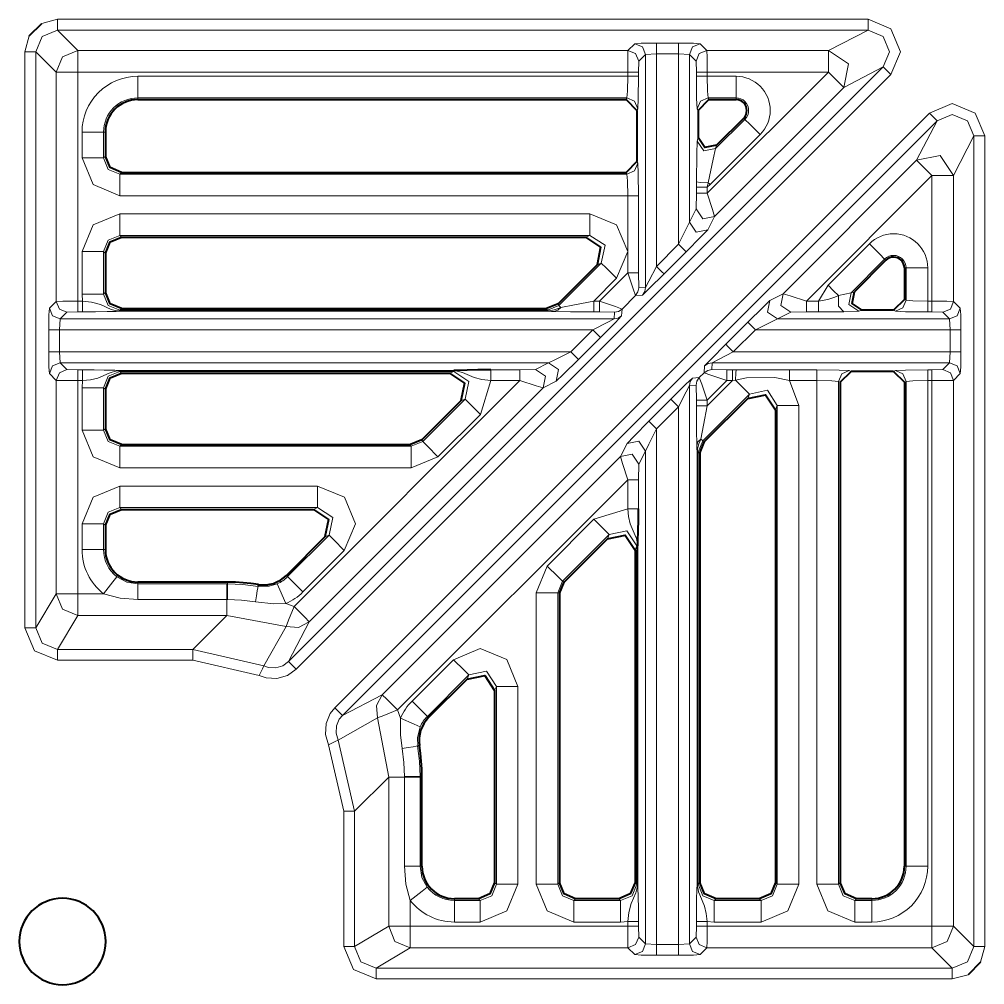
# Model space of a CAD drawing. Header units: millimetres. Extents: x 0 to 2941, y -405 to 1422.
# Drawn here: x 404.57 to 449.25, y 836.19 to 880.88 of the extents above; entities that cross this region are included whole.
import ezdxf

# ---------------------------------------------------------------- set-up
doc = ezdxf.new("R2010")
doc.units = ezdxf.units.MM
doc.layers.add('FINE', color=9, linetype='Continuous')
doc.layers.add('OUTLINE', color=7, linetype='Continuous')

msp = doc.modelspace()

# ---------------------------------------------------------------- linework, layer by layer
at = {"layer": 'FINE', "lineweight": 9}
for p, q in [((406.329, 880.877), (405.602, 880.689)), ((443.853, 880.877), (406.329, 880.877)), ((443.853, 880.377), (442.02, 879.434)), ((405.018, 880.105), (404.83, 879.378)), ((433.056, 879.749), (432.741, 879.434)), ((435.082, 879.775), (434.056, 879.775)), ((436.397, 879.434), (436.081, 879.749)), ((432.741, 879.434), (407.273, 879.434)), ((433.241, 878.934), (433.556, 879.249)), ((433.556, 879.249), (434.056, 879.274)), ((433.556, 868.467), (433.556, 879.249)), ((434.056, 879.274), (434.056, 869.442)), ((434.056, 879.274), (435.082, 879.274)), ((435.082, 870.468), (435.082, 879.274)), ((435.082, 879.274), (435.582, 879.249)), ((435.582, 879.249), (435.897, 878.934)), ((435.582, 879.249), (435.582, 871.492)), ((442.02, 879.434), (436.397, 879.434)), ((433.228, 878.434), (433.241, 878.934)), ((435.897, 878.934), (435.91, 878.434)), ((417.387, 850.791), (444.913, 878.317)), ((433.228, 878.238), (433.228, 878.434)), ((435.91, 878.434), (435.91, 878.238)), ((442.02, 878.434), (436.409, 872.824)), ((436.409, 878.434), (442.02, 878.434)), ((436.409, 878.238), (436.409, 878.434)), ((437.745, 878.238), (436.409, 878.238)), ((410.049, 877.24), (432.691, 877.24)), ((410.049, 877.159), (410.049, 877.24)), ((432.691, 877.24), (432.65, 877.159)), ((437.745, 877.24), (437.745, 877.159)), ((446.693, 876.537), (419.168, 849.011)), ((433.15, 876.658), (433.191, 876.74)), ((435.947, 876.74), (435.988, 876.658)), ((419.521, 848.658), (447.046, 876.183)), ((438.098, 876.305), (438.156, 876.247)), ((407.469, 875.659), (407.469, 874.46)), ((408.467, 875.659), (408.549, 875.659)), ((408.467, 874.46), (408.467, 875.659)), ((436.546, 873.225), (438.862, 875.541)), ((449.253, 837.953), (449.253, 875.477)), ((435.988, 875.401), (435.947, 875.244)), ((408.549, 874.542), (408.467, 874.46)), ((433.191, 874.211), (433.15, 874.293)), ((409.216, 873.711), (409.298, 873.793)), ((435.91, 873.36), (435.91, 873.102)), ((436.409, 873.102), (436.455, 873.315)), ((436.409, 873.102), (436.546, 873.225)), ((435.91, 872.824), (435.897, 872.104)), ((435.91, 873.102), (435.91, 872.824)), ((436.409, 872.824), (436.409, 873.102)), ((409.216, 872.713), (432.728, 872.713)), ((435.897, 872.104), (435.582, 871.492)), ((407.469, 870.125), (407.469, 868.16)), ((408.467, 870.125), (408.549, 870.044)), ((408.467, 868.16), (408.467, 870.125)), ((435.082, 870.468), (434.056, 869.442)), ((434.409, 869.089), (435.435, 870.115)), ((443.917, 870.486), (442.001, 868.57)), ((443.067, 868.223), (444.623, 869.78)), ((444.623, 869.78), (444.681, 869.722)), ((431.504, 869.595), (429.539, 867.631)), ((431.308, 869.514), (431.504, 869.595)), ((445.535, 869.369), (445.616, 869.369)), ((445.616, 869.369), (445.616, 867.871)), ((443.223, 868.264), (443.067, 868.223)), ((406.273, 867.821), (405.958, 867.505)), ((407.499, 867.833), (407.273, 867.833)), ((407.469, 868.16), (407.499, 867.833)), ((408.549, 868.242), (408.467, 868.16)), ((432.467, 867.467), (433.095, 868.095)), ((433.095, 868.095), (433.41, 868.113)), ((443.067, 868.223), (442.484, 868.086)), ((445.616, 867.871), (445.535, 867.911)), ((448.125, 867.505), (447.81, 867.821)), ((409.216, 867.411), (409.298, 867.493)), ((429.01, 867.411), (409.216, 867.411)), ((429.01, 867.379), (409.216, 867.379)), ((428.976, 867.493), (429.01, 867.411)), ((429.539, 867.631), (429.01, 867.411)), ((429.539, 867.631), (429.506, 867.712)), ((432.449, 867.152), (432.467, 867.467)), ((442.726, 867.344), (443.42, 867.371)), ((443.42, 867.371), (443.577, 867.412)), ((445.035, 867.412), (445.117, 867.371)), ((406.432, 866.506), (406.458, 867.005)), ((432.095, 867.005), (406.458, 867.005)), ((432.113, 867.321), (432.095, 867.005)), ((439.668, 867.005), (440.28, 867.321)), ((447.625, 867.005), (439.668, 867.005)), ((440.28, 867.321), (441, 867.333)), ((441, 867.333), (441.562, 867.333)), ((446.615, 867.333), (446.81, 867.333)), ((446.81, 867.333), (447.31, 867.321)), ((447.31, 867.321), (447.625, 867.005)), ((447.625, 867.005), (447.651, 866.506)), ((406.432, 866.506), (431.119, 866.506)), ((406.432, 865.48), (406.432, 866.506)), ((438.291, 866.859), (437.265, 865.833)), ((437.618, 865.48), (438.644, 866.506)), ((438.644, 866.506), (447.651, 866.506)), ((447.651, 866.506), (447.651, 865.48)), ((448.151, 865.48), (448.151, 866.506)), ((430.447, 865.126), (431.473, 866.152)), ((430.094, 865.48), (406.432, 865.48)), ((406.458, 864.98), (406.432, 865.48)), ((447.651, 865.48), (437.618, 865.48)), ((447.651, 865.48), (447.625, 864.98)), ((429.07, 864.98), (428.458, 864.665)), ((436.289, 864.834), (436.271, 864.518)), ((436.625, 864.665), (436.643, 864.98)), ((436.643, 864.98), (447.625, 864.98)), ((447.625, 864.98), (447.31, 864.665)), ((407.273, 864.652), (406.773, 864.665)), ((407.499, 864.652), (407.273, 864.652)), ((424.675, 864.623), (409.216, 864.623)), ((409.216, 864.606), (424.675, 864.606)), ((409.298, 864.493), (409.216, 864.574)), ((409.216, 864.574), (424.675, 864.574)), ((424.675, 864.574), (424.478, 864.493)), ((427.738, 864.652), (426.397, 864.652)), ((428.458, 864.665), (427.738, 864.652)), ((436.043, 864.29), (435.728, 864.272)), ((436.271, 864.518), (436.043, 864.29)), ((437.319, 864.652), (436.625, 864.665)), ((437.584, 864.652), (437.319, 864.652)), ((437.748, 864.652), (437.584, 864.652)), ((443.069, 864.574), (442.987, 864.615)), ((445.117, 864.615), (445.035, 864.574)), ((446.81, 864.652), (446.615, 864.652)), ((447.31, 864.665), (446.81, 864.652)), ((447.81, 864.165), (448.125, 864.48)), ((407.273, 854.286), (407.273, 864.152)), ((407.273, 864.152), (407.499, 864.152)), ((407.499, 864.152), (407.469, 863.825)), ((407.469, 863.825), (407.469, 861.86)), ((427.738, 864.152), (417.282, 853.697)), ((425.91, 862.589), (426.397, 864.152)), ((426.397, 864.152), (427.738, 864.152)), ((435.582, 863.919), (435.897, 863.937)), ((435.582, 863.919), (435.582, 838.082)), ((435.897, 863.937), (435.91, 863.243)), ((436.409, 863.243), (437.319, 864.152)), ((437.584, 864.152), (436.409, 862.978)), ((437.319, 864.152), (437.584, 864.152)), ((437.584, 864.152), (437.72, 864.179)), ((440.22, 864.152), (441.489, 864.152)), ((441.489, 864.152), (441.489, 840.84)), ((445.535, 864.074), (445.616, 864.115)), ((445.616, 864.115), (445.616, 841.672)), ((446.615, 864.152), (446.81, 864.152)), ((446.615, 841.672), (446.615, 864.152)), ((446.81, 864.152), (446.81, 838.897)), ((447.81, 838.897), (447.81, 864.165)), ((436.207, 861.363), (438.372, 863.528)), ((438.372, 863.528), (438.29, 863.332)), ((425.204, 863.295), (423.239, 861.331)), ((425.008, 863.214), (425.204, 863.295)), ((434.056, 861.917), (435.082, 862.943)), ((435.91, 863.243), (435.91, 862.978)), ((436.409, 862.978), (436.409, 863.243)), ((423.945, 860.624), (425.91, 862.589)), ((408.549, 861.942), (408.467, 861.86)), ((434.056, 861.917), (434.056, 838.056)), ((409.216, 861.111), (409.298, 861.193)), ((422.676, 861.193), (422.71, 861.111)), ((423.239, 861.331), (422.71, 861.111)), ((423.239, 861.331), (423.206, 861.412)), ((432.703, 861.247), (432.388, 860.635)), ((435.987, 860.834), (436.207, 861.363)), ((436.288, 861.33), (436.207, 861.363)), ((422.71, 861.111), (409.216, 861.111)), ((433.241, 860.282), (433.556, 860.894)), ((433.556, 838.082), (433.556, 860.894)), ((435.939, 860.834), (435.939, 840.84)), ((435.955, 840.84), (435.955, 860.834)), ((435.987, 860.834), (436.069, 860.8)), ((435.987, 840.84), (435.987, 860.834)), ((432.388, 860.635), (421.366, 849.613)), ((422.71, 860.113), (423.945, 860.624)), ((433.228, 859.562), (433.241, 860.282)), ((409.216, 860.113), (422.71, 860.113)), ((422.073, 848.906), (432.728, 859.562)), ((432.728, 859.562), (432.728, 858.221)), ((433.228, 858.221), (433.228, 859.562)), ((418.375, 859.273), (409.216, 859.273)), ((432.728, 858.221), (431.165, 857.734)), ((431.165, 857.734), (429.001, 855.569)), ((407.469, 857.525), (407.469, 856.328)), ((429.707, 854.863), (431.872, 857.028)), ((431.872, 857.028), (431.79, 856.832)), ((417.693, 854.372), (419.61, 856.289)), ((433.069, 856.302), (433.15, 856.498)), ((433.15, 856.498), (433.15, 840.84)), ((433.199, 840.84), (433.199, 856.498)), ((429.001, 855.569), (428.489, 854.334)), ((416.986, 855.078), (416.929, 855.135)), ((429.487, 854.334), (429.707, 854.863)), ((429.788, 854.829), (429.707, 854.863)), ((410.049, 854.742), (410.049, 854.828)), ((414.171, 854.742), (410.049, 854.742)), ((414.21, 854.742), (414.171, 854.742)), ((414.21, 854.828), (414.21, 854.742)), ((408.471, 854.286), (407.273, 854.286)), ((410.049, 854.015), (414.171, 854.015)), ((414.171, 854.015), (414.211, 854.015)), ((428.489, 854.334), (428.489, 840.84)), ((417.282, 853.697), (416.907, 853.834)), ((406.329, 851.713), (407.273, 853.287)), ((407.273, 853.287), (414.171, 853.287)), ((414.171, 853.287), (412.596, 851.713)), ((414.171, 853.287), (416.917, 852.767)), ((416.917, 852.767), (415.887, 850.952)), ((417.034, 851.145), (417.989, 852.989)), ((412.596, 851.713), (406.329, 851.713)), ((415.887, 850.952), (412.596, 851.713)), ((406.329, 851.213), (412.596, 851.213)), ((412.596, 851.213), (415.668, 850.503)), ((426.569, 849.802), (426.65, 849.998)), ((426.65, 849.998), (426.65, 840.84)), ((421.366, 849.613), (419.521, 848.658)), ((422.21, 848.531), (422.073, 848.906)), ((421.144, 848.541), (421.664, 845.794)), ((418.879, 847.292), (419.589, 844.22)), ((420.089, 844.22), (421.664, 845.794)), ((422.391, 845.835), (422.391, 845.794)), ((422.391, 845.794), (422.391, 841.672)), ((423.204, 845.833), (423.119, 845.833)), ((423.119, 845.794), (423.119, 845.833)), ((423.119, 841.672), (423.119, 845.794)), ((420.089, 837.952), (420.089, 844.22)), ((423.204, 841.672), (423.119, 841.672)), ((445.616, 841.672), (445.535, 841.672)), ((426.65, 840.84), (426.569, 840.921)), ((429.569, 840.921), (429.487, 840.84)), ((433.15, 840.84), (433.069, 840.921)), ((436.069, 840.921), (435.987, 840.84)), ((439.65, 840.84), (439.569, 840.921)), ((425.82, 840.172), (425.901, 840.091)), ((430.236, 840.091), (430.318, 840.172)), ((432.32, 840.172), (432.401, 840.091)), ((436.737, 840.091), (436.818, 840.172)), ((438.82, 840.172), (438.901, 840.091)), ((443.237, 840.091), (443.318, 840.172)), ((444.035, 840.172), (444.035, 840.091)), ((432.401, 840.091), (430.236, 840.091)), ((438.901, 840.091), (436.737, 840.091)), ((444.035, 840.091), (443.237, 840.091)), ((430.236, 839.092), (432.401, 839.092)), ((432.401, 839.092), (432.728, 839.123)), ((432.728, 839.123), (432.728, 838.897)), ((433.228, 838.897), (433.228, 839.123)), ((433.241, 838.397), (433.228, 838.897)), ((435.91, 838.897), (435.897, 838.397)), ((435.91, 839.123), (435.91, 838.897)), ((436.409, 838.897), (436.409, 839.123)), ((436.409, 839.123), (436.737, 839.092)), ((446.81, 838.897), (436.409, 838.897)), ((436.737, 839.092), (438.901, 839.092)), ((443.237, 839.092), (444.035, 839.092)), ((433.556, 838.082), (433.241, 838.397)), ((435.897, 838.397), (435.582, 838.082)), ((421.089, 836.954), (422.663, 837.897)), ((422.663, 837.897), (432.741, 837.897)), ((434.056, 838.056), (433.556, 838.082)), ((435.082, 838.056), (434.056, 838.056)), ((435.582, 838.082), (435.082, 838.056)), ((436.081, 837.582), (436.397, 837.897)), ((436.397, 837.897), (446.81, 837.897)), ((446.81, 837.897), (447.754, 836.954)), ((449.066, 837.226), (449.253, 837.953)), ((434.056, 837.556), (435.082, 837.556)), ((447.754, 836.954), (421.089, 836.954))]:
    msp.add_line(p, q, dxfattribs=at)
for points in [[(406.329, 880.877), (406.329, 880.528), (406.329, 880.377)], [(443.853, 880.877), (443.853, 880.528), (443.853, 880.377)], [(444.913, 878.317), (445.353, 879.378), (444.914, 880.438), (443.853, 880.877)], [(405.33, 879.378), (405.622, 880.085), (406.329, 880.377)], [(407.273, 879.434), (406.329, 880.377), (443.853, 880.377)], [(443.853, 880.377), (444.561, 880.085), (444.854, 879.378), (444.559, 878.67)], [(434.056, 879.775), (433.358, 879.767), (433.056, 879.749)], [(433.056, 879.749), (433.41, 879.602), (433.556, 879.249)], [(434.056, 879.775), (434.056, 879.623), (434.056, 879.274)], [(435.082, 879.775), (435.082, 879.623), (435.082, 879.274)], [(436.081, 879.749), (435.78, 879.767), (435.082, 879.775)], [(436.081, 879.749), (435.728, 879.602), (435.582, 879.249)], [(404.83, 879.378), (405.179, 879.378), (405.33, 879.378)], [(404.83, 879.378), (404.83, 852.713), (405.269, 851.652), (406.329, 851.213)], [(405.33, 879.378), (406.273, 878.434), (406.273, 867.821)], [(406.273, 854.286), (405.33, 852.713), (405.33, 879.378)], [(407.273, 879.434), (406.566, 879.141), (406.273, 878.434)], [(407.273, 879.434), (407.273, 879.132), (407.273, 878.434)], [(432.741, 879.434), (432.732, 879.132), (432.728, 878.434)], [(432.741, 879.434), (433.094, 879.287), (433.241, 878.934)], [(436.397, 879.434), (436.043, 879.287), (435.897, 878.934)], [(436.409, 878.434), (436.406, 879.132), (436.397, 879.434)], [(442.02, 879.434), (442.02, 879.132), (442.02, 878.434)], [(442.727, 877.727), (442.942, 878.816), (442.02, 879.434)], [(442.727, 877.727), (444.559, 878.67), (417.034, 851.145)], [(444.559, 878.67), (444.665, 878.565), (444.913, 878.317)], [(406.273, 878.434), (406.575, 878.434), (407.273, 878.434)], [(407.273, 867.833), (407.273, 878.434), (432.728, 878.434)], [(410.049, 878.238), (410.049, 877.55), (410.049, 877.24)], [(432.728, 878.238), (432.718, 877.55), (432.691, 877.24)], [(432.728, 878.434), (433.077, 878.434), (433.228, 878.434)], [(432.728, 878.238), (433.077, 878.238), (433.228, 878.238)], [(433.191, 876.74), (433.217, 877.206), (433.228, 878.238)], [(436.409, 878.434), (436.061, 878.434), (435.91, 878.434)], [(436.409, 878.238), (436.061, 878.238), (435.91, 878.238)], [(435.91, 878.238), (435.92, 877.206), (435.947, 876.74)], [(436.447, 877.24), (436.42, 877.55), (436.409, 878.238)], [(437.745, 877.24), (437.745, 877.55), (437.745, 878.238)], [(442.727, 877.727), (442.515, 877.938), (442.02, 878.434)], [(436.435, 871.138), (436.75, 871.75), (442.727, 877.727)], [(432.691, 877.24), (433.044, 877.093), (433.191, 876.74)], [(436.447, 877.24), (436.093, 877.093), (435.947, 876.74)], [(436.487, 877.159), (436.447, 877.24), (437.745, 877.24)], [(449.253, 875.477), (448.814, 876.538), (447.754, 876.977), (446.693, 876.537)], [(446.693, 876.537), (446.941, 876.289), (447.046, 876.183)], [(447.046, 876.183), (447.754, 876.477), (448.461, 876.185), (448.754, 875.477)], [(438.156, 876.247), (436.8, 874.891), (436.84, 875.047)], [(438.156, 876.247), (438.375, 876.028), (438.862, 875.541)], [(447.046, 876.183), (446.103, 874.351), (439.927, 868.174)], [(407.469, 875.659), (408.157, 875.659), (408.467, 875.659)], [(448.754, 875.477), (448.754, 837.953), (447.81, 838.897)], [(447.81, 867.821), (447.81, 873.643), (448.754, 875.477)], [(449.253, 875.477), (448.905, 875.477), (448.754, 875.477)], [(435.947, 875.244), (435.922, 874.657), (435.91, 873.36)], [(436.8, 874.891), (436.256, 874.785), (435.947, 875.244)], [(436.455, 873.315), (436.681, 874.398), (436.8, 874.891)], [(447.81, 873.643), (447.192, 874.566), (446.103, 874.351)], [(407.469, 874.46), (408.157, 874.46), (408.467, 874.46)], [(407.469, 874.46), (407.98, 873.224), (409.216, 872.713)], [(409.216, 873.711), (408.685, 873.93), (408.467, 874.46)], [(432.691, 873.711), (433.044, 873.858), (433.191, 874.211)], [(433.228, 869.143), (433.228, 872.713), (433.217, 873.745), (433.191, 874.211)], [(446.103, 874.351), (446.315, 874.139), (446.81, 873.643)], [(432.65, 873.793), (432.691, 873.711), (409.216, 873.711)], [(409.216, 872.713), (409.216, 873.401), (409.216, 873.711)], [(432.691, 873.711), (432.718, 873.401), (432.728, 872.713)], [(441, 867.833), (446.81, 873.643), (446.81, 867.833)], [(447.81, 873.643), (447.508, 873.643), (446.81, 873.643)], [(436.455, 873.315), (436.078, 873.327), (435.91, 873.36)], [(436.455, 873.315), (436.5, 873.27), (436.546, 873.225)], [(436.409, 873.102), (436.061, 873.102), (435.91, 873.102)], [(436.409, 872.824), (436.061, 872.824), (435.91, 872.824)], [(436.75, 871.75), (436.654, 872.076), (436.409, 872.824)], [(432.728, 872.713), (432.728, 869.143), (431.419, 867.833)], [(432.728, 872.713), (433.077, 872.713), (433.228, 872.713)], [(430.975, 871.873), (409.216, 871.873), (407.98, 871.361), (407.469, 870.125)], [(409.216, 871.873), (409.216, 871.184), (409.216, 870.874)], [(430.975, 871.873), (430.975, 871.184), (430.975, 870.874)], [(431.419, 867.833), (431.154, 867.833), (432.21, 868.889), (432.727, 870.128), (432.216, 871.362), (430.975, 871.873)], [(436.75, 871.75), (436.206, 871.643), (435.897, 872.104)], [(435.582, 871.492), (435.431, 871.173), (435.082, 870.468)], [(436.435, 871.138), (435.891, 871.03), (435.582, 871.492)], [(435.435, 870.115), (436.133, 870.819), (436.435, 871.138)], [(408.467, 870.125), (408.685, 870.656), (409.216, 870.874)], [(409.298, 870.793), (409.216, 870.874), (430.975, 870.874), (430.778, 870.793)], [(430.975, 870.874), (431.679, 870.417), (431.504, 869.595)], [(408.467, 870.125), (408.157, 870.125), (407.469, 870.125)], [(435.435, 870.115), (435.33, 870.22), (435.082, 870.468)], [(443.917, 870.486), (444.404, 869.999), (444.623, 869.78)], [(432.21, 868.889), (431.724, 869.376), (431.504, 869.595)], [(434.056, 869.442), (433.707, 868.751), (433.556, 868.467)], [(434.409, 869.089), (434.304, 869.194), (434.056, 869.442)], [(445.616, 869.369), (445.926, 869.369), (446.615, 869.369)], [(432.728, 869.143), (433.077, 869.143), (433.228, 869.143)], [(432.728, 869.143), (432.98, 868.403), (433.095, 868.095)], [(433.556, 868.467), (433.241, 868.448), (433.228, 869.143)], [(433.41, 868.113), (433.712, 868.398), (434.409, 869.089)], [(433.095, 868.095), (433.203, 868.257), (433.241, 868.448)], [(433.41, 868.113), (433.518, 868.275), (433.556, 868.467)], [(442.001, 868.57), (441.562, 867.833), (441, 867.833)], [(442.001, 868.57), (442.261, 868.309), (442.484, 868.086)], [(407.273, 867.833), (406.575, 867.83), (406.273, 867.821)], [(406.273, 867.821), (406.42, 867.467), (406.773, 867.321)], [(407.273, 867.833), (407.273, 867.484), (407.273, 867.333)], [(408.467, 868.16), (408.157, 868.16), (407.469, 868.16)], [(407.499, 867.833), (407.499, 867.484), (407.499, 867.333)], [(409.216, 867.379), (409.146, 867.382), (409.059, 867.39), (408.82, 867.45), (408.32, 867.672), (407.906, 867.783), (407.499, 867.833)], [(409.216, 867.411), (408.685, 867.63), (408.467, 868.16)], [(431.154, 867.833), (430.26, 867.659), (429.626, 867.544)], [(431.154, 867.833), (431.154, 867.484), (431.154, 867.333)], [(431.419, 867.833), (431.419, 867.484), (431.419, 867.333)], [(432.467, 867.467), (432.159, 867.582), (431.419, 867.833)], [(439.927, 868.174), (439.314, 867.859), (438.995, 867.557), (438.291, 866.859)], [(439.668, 867.005), (439.207, 867.315), (439.314, 867.859)], [(440.28, 867.321), (439.819, 867.63), (439.927, 868.174)], [(441, 867.833), (440.253, 868.077), (439.927, 868.174)], [(441, 867.333), (441, 867.484), (441, 867.833)], [(442.484, 868.086), (442.321, 868.022), (441.991, 867.915), (441.562, 867.833)], [(441.562, 867.333), (441.562, 867.484), (441.562, 867.833)], [(442.726, 867.344), (442.493, 867.595), (442.484, 868.086)], [(443.42, 867.371), (442.961, 867.68), (443.067, 868.223)], [(445.616, 867.871), (445.469, 867.517), (445.117, 867.371)], [(446.615, 867.833), (445.926, 867.844), (445.616, 867.871)], [(446.615, 867.833), (446.615, 867.484), (446.615, 867.333)], [(446.81, 867.833), (446.81, 867.484), (446.81, 867.333)], [(447.81, 867.821), (447.508, 867.83), (446.81, 867.833)], [(447.81, 867.821), (447.663, 867.467), (447.31, 867.321)], [(405.958, 867.505), (405.94, 867.203), (405.932, 866.506)], [(405.958, 867.505), (406.105, 867.152), (406.458, 867.005)], [(409.216, 867.411), (409.216, 867.401), (409.216, 867.379)], [(409.216, 867.379), (409.216, 867.368), (409.216, 867.363)], [(429.626, 867.544), (429.457, 867.47), (429.331, 867.426), (429.176, 867.392), (429.1, 867.383), (429.032, 867.379), (429.01, 867.379)], [(429.01, 867.411), (429.01, 867.401), (429.01, 867.379)], [(429.01, 867.379), (429.01, 867.368), (429.01, 867.363)], [(429.626, 867.544), (429.488, 867.406), (429.316, 867.354)], [(429.626, 867.544), (429.566, 867.605), (429.539, 867.631)], [(432.467, 867.467), (432.304, 867.359), (432.113, 867.321)], [(445.117, 867.371), (445.582, 867.344), (446.615, 867.333)], [(448.125, 867.505), (447.979, 867.152), (447.625, 867.005)], [(448.151, 866.506), (448.143, 867.203), (448.125, 867.505)], [(406.458, 867.005), (406.773, 867.321), (407.273, 867.333)], [(407.273, 867.333), (407.499, 867.333), (408.091, 867.337), (408.639, 867.346), (409.047, 867.359), (409.155, 867.362), (409.189, 867.363), (409.216, 867.363)], [(409.216, 867.363), (429.01, 867.363), (429.018, 867.363), (429.044, 867.363), (429.074, 867.362), (429.141, 867.36), (429.206, 867.358), (429.316, 867.354)], [(429.316, 867.354), (430.081, 867.339), (431.154, 867.333)], [(432.095, 867.005), (431.81, 866.855), (431.119, 866.506)], [(431.154, 867.333), (431.419, 867.333), (432.113, 867.321)], [(431.473, 866.152), (432.164, 866.85), (432.449, 867.152)], [(432.449, 867.152), (432.286, 867.044), (432.095, 867.005)], [(438.644, 866.506), (439.349, 866.855), (439.668, 867.005)], [(441.562, 867.333), (442.161, 867.336), (442.562, 867.341), (442.726, 867.344)], [(406.432, 866.506), (406.083, 866.506), (405.932, 866.506)], [(405.932, 866.506), (405.932, 865.48), (405.94, 864.782), (405.958, 864.48)], [(431.119, 866.506), (430.094, 865.48), (429.389, 865.131), (429.07, 864.98)], [(431.473, 866.152), (431.367, 866.258), (431.119, 866.506)], [(438.644, 866.506), (438.396, 866.753), (438.291, 866.859)], [(448.151, 866.506), (448, 866.506), (447.651, 866.506)], [(437.265, 865.833), (436.574, 865.135), (436.289, 864.834)], [(437.618, 865.48), (437.37, 865.728), (437.265, 865.833)], [(406.432, 865.48), (406.083, 865.48), (405.932, 865.48)], [(430.447, 865.126), (430.341, 865.232), (430.094, 865.48)], [(436.643, 864.98), (436.928, 865.131), (437.618, 865.48)], [(448.151, 865.48), (448, 865.48), (447.651, 865.48)], [(448.125, 864.48), (448.143, 864.782), (448.151, 865.48)], [(406.458, 864.98), (406.105, 864.833), (405.958, 864.48)], [(406.773, 864.665), (406.458, 864.98), (429.07, 864.98)], [(429.07, 864.98), (429.531, 864.671), (429.423, 864.127)], [(429.423, 864.127), (429.742, 864.429), (430.447, 865.126)], [(436.643, 864.98), (436.451, 864.942), (436.289, 864.834)], [(448.125, 864.48), (447.979, 864.833), (447.625, 864.98)], [(405.958, 864.48), (406.273, 864.165), (406.273, 854.286)], [(406.773, 864.665), (406.42, 864.518), (406.273, 864.165)], [(407.273, 864.652), (407.273, 864.501), (407.273, 864.152)], [(407.499, 864.652), (407.499, 864.501), (407.499, 864.152)], [(409.216, 864.623), (409.204, 864.623), (409.176, 864.623), (409.117, 864.624), (409.068, 864.626), (408.994, 864.629), (408.5, 864.643), (408.029, 864.65), (407.499, 864.652)], [(407.499, 864.152), (407.863, 864.195), (408.206, 864.273), (408.724, 864.498), (408.861, 864.549), (408.968, 864.578), (409.113, 864.601), (409.183, 864.606), (409.216, 864.606)], [(408.467, 863.825), (408.685, 864.356), (409.216, 864.574)], [(409.216, 864.623), (409.216, 864.618), (409.216, 864.606)], [(409.216, 864.606), (409.216, 864.585), (409.216, 864.574)], [(424.675, 864.623), (424.675, 864.618), (424.675, 864.606)], [(424.675, 864.606), (424.675, 864.585), (424.675, 864.574)], [(424.675, 864.606), (424.747, 864.604), (424.836, 864.595), (425.086, 864.532), (425.615, 864.299), (425.98, 864.204), (426.397, 864.152)], [(424.675, 864.574), (425.379, 864.117), (425.204, 863.295)], [(426.397, 864.652), (426.397, 864.501), (426.397, 864.152)], [(427.738, 864.652), (427.738, 864.501), (427.738, 864.152)], [(428.458, 864.665), (428.919, 864.356), (428.811, 863.812)], [(435.728, 864.272), (435.426, 863.987), (434.728, 863.297), (433.702, 862.271)], [(435.582, 863.919), (435.62, 864.11), (435.728, 864.272)], [(435.897, 863.937), (435.935, 864.128), (436.043, 864.29)], [(436.409, 863.243), (436.158, 863.983), (436.043, 864.29)], [(436.625, 864.665), (436.433, 864.627), (436.271, 864.518)], [(436.271, 864.518), (436.579, 864.404), (437.319, 864.152)], [(437.319, 864.652), (437.319, 864.501), (437.319, 864.152)], [(437.584, 864.652), (437.584, 864.501), (437.584, 864.152)], [(437.748, 864.652), (437.729, 864.511), (437.72, 864.179)], [(437.72, 864.179), (438.231, 864.283), (439.539, 864.29), (440.22, 864.152)], [(441.489, 864.652), (440.22, 864.652), (439.47, 864.65), (438.301, 864.65), (437.748, 864.652)], [(440.22, 864.652), (440.22, 864.501), (440.22, 864.152)], [(441.489, 864.652), (441.489, 864.501), (441.489, 864.152)], [(442.987, 864.615), (442.521, 864.641), (441.489, 864.652)], [(442.987, 864.615), (442.634, 864.468), (442.487, 864.115)], [(446.615, 864.652), (445.582, 864.641), (445.117, 864.615)], [(445.616, 864.115), (445.469, 864.468), (445.117, 864.615)], [(446.615, 864.152), (446.615, 864.501), (446.615, 864.652)], [(446.81, 864.152), (446.81, 864.501), (446.81, 864.652)], [(447.81, 864.165), (447.663, 864.518), (447.31, 864.665)], [(406.273, 864.165), (406.575, 864.156), (407.273, 864.152)], [(408.467, 863.825), (408.157, 863.825), (407.469, 863.825)], [(408.467, 861.86), (408.467, 863.825), (408.549, 863.744)], [(417.989, 852.989), (428.811, 863.812), (429.423, 864.127)], [(427.738, 864.152), (428.485, 863.908), (428.811, 863.812)], [(435.082, 838.056), (435.082, 862.943), (435.431, 863.634), (435.582, 863.919)], [(437.72, 864.179), (438.172, 863.728), (438.372, 863.528), (439.193, 863.703), (439.65, 862.998)], [(440.649, 840.84), (440.649, 862.998), (440.22, 864.152)], [(441.489, 864.152), (442.177, 864.141), (442.487, 864.115)], [(442.569, 840.921), (442.487, 840.84), (442.487, 864.115), (442.569, 864.074)], [(445.616, 864.115), (445.926, 864.141), (446.615, 864.152)], [(446.81, 864.152), (447.508, 864.156), (447.81, 864.165)], [(425.91, 862.589), (425.424, 863.076), (425.204, 863.295)], [(435.082, 862.943), (434.834, 863.191), (434.728, 863.297)], [(435.91, 863.243), (436.061, 863.243), (436.409, 863.243)], [(435.91, 862.978), (436.061, 862.978), (436.409, 862.978)], [(435.91, 862.978), (435.915, 861.904), (435.93, 861.14)], [(436.12, 861.45), (436.235, 862.084), (436.409, 862.978)], [(439.569, 862.802), (439.65, 862.998), (439.65, 840.84)], [(440.649, 862.998), (439.96, 862.998), (439.65, 862.998)], [(433.702, 862.271), (433.005, 861.566), (432.703, 861.247)], [(434.056, 861.917), (433.808, 862.165), (433.702, 862.271)], [(408.467, 861.86), (408.157, 861.86), (407.469, 861.86)], [(407.469, 861.86), (407.98, 860.624), (409.216, 860.113)], [(409.216, 861.111), (408.685, 861.33), (408.467, 861.86)], [(433.556, 860.894), (433.707, 861.213), (434.056, 861.917)], [(423.945, 860.624), (423.459, 861.111), (423.239, 861.331)], [(432.703, 861.247), (433.247, 861.355), (433.556, 860.894)], [(435.93, 861.14), (435.982, 861.312), (436.12, 861.45)], [(435.93, 861.14), (435.935, 861.001), (435.938, 860.894), (435.939, 860.861), (435.939, 860.834)], [(435.987, 860.834), (435.977, 860.834), (435.955, 860.834), (435.958, 860.904), (435.967, 860.99), (436.026, 861.229), (436.12, 861.45)], [(436.12, 861.45), (436.181, 861.389), (436.207, 861.363)], [(409.216, 861.111), (409.216, 860.801), (409.216, 860.113)], [(422.71, 861.111), (422.71, 860.801), (422.71, 860.113)], [(432.388, 860.635), (432.932, 860.743), (433.241, 860.282)], [(435.939, 860.834), (435.944, 860.834), (435.955, 860.834)], [(432.388, 860.635), (432.484, 860.309), (432.728, 859.562)], [(432.728, 859.562), (433.077, 859.562), (433.228, 859.562)], [(409.216, 859.273), (407.98, 858.761), (407.469, 857.525)], [(409.216, 858.274), (409.216, 858.584), (409.216, 859.273)], [(418.375, 858.274), (418.375, 858.584), (418.375, 859.273)], [(419.61, 856.289), (420.127, 857.528), (419.616, 858.762), (418.375, 859.273)], [(408.467, 857.525), (408.685, 858.056), (409.216, 858.274)], [(409.298, 858.193), (409.216, 858.274), (418.375, 858.274), (418.178, 858.193)], [(418.375, 858.274), (419.08, 857.817), (418.904, 856.996)], [(432.728, 858.221), (433.077, 858.221), (433.228, 858.221)], [(432.728, 858.221), (432.771, 857.858), (432.848, 857.516), (433.078, 856.988), (433.129, 856.849), (433.167, 856.689), (433.177, 856.607), (433.182, 856.535), (433.182, 856.498)], [(431.165, 857.734), (431.652, 857.247), (431.872, 857.028)], [(408.467, 857.525), (408.157, 857.525), (407.469, 857.525)], [(408.549, 856.328), (408.467, 856.328), (408.467, 857.525), (408.549, 857.444)], [(431.872, 857.028), (432.693, 857.203), (433.15, 856.498)], [(418.708, 856.914), (418.904, 856.996), (416.986, 855.078)], [(419.61, 856.289), (419.124, 856.776), (418.904, 856.996)], [(408.467, 856.328), (408.157, 856.328), (407.469, 856.328)], [(433.182, 856.498), (433.182, 840.84), (433.18, 840.77), (433.171, 840.683), (433.111, 840.443), (432.89, 839.943), (432.778, 839.53), (432.728, 839.123)], [(433.182, 856.498), (433.161, 856.498), (433.15, 856.498)], [(433.182, 856.498), (433.194, 856.498), (433.199, 856.498)], [(429.001, 855.569), (429.487, 855.083), (429.707, 854.863)], [(409.082, 855.076), (408.892, 854.831), (408.471, 854.286)], [(410.049, 854.742), (409.545, 854.826), (409.082, 855.076)], [(417.693, 854.372), (417.206, 854.858), (416.986, 855.078)], [(410.049, 854.742), (410.049, 854.525), (410.049, 854.015)], [(414.171, 854.015), (414.171, 854.525), (414.171, 854.742)], [(414.211, 854.015), (414.21, 854.525), (414.21, 854.742)], [(415.617, 854.627), (414.915, 854.714), (414.21, 854.742)], [(415.502, 853.91), (415.546, 854.189), (415.583, 854.415), (415.607, 854.567), (415.617, 854.631)], [(416.505, 854.748), (416.134, 854.635), (415.618, 854.631)], [(416.907, 853.834), (416.63, 854.464), (416.505, 854.748)], [(406.273, 854.286), (406.567, 853.58), (407.273, 853.287)], [(406.273, 854.286), (406.575, 854.286), (407.273, 854.286)], [(407.273, 854.286), (407.273, 853.595), (407.273, 853.287)], [(408.471, 854.286), (409.228, 854.083), (410.049, 854.015)], [(414.171, 854.015), (414.171, 853.502), (414.171, 853.287)], [(414.211, 854.015), (414.856, 853.988), (415.5, 853.908)], [(429.487, 854.334), (429.177, 854.334), (428.489, 854.334)], [(429.487, 840.84), (429.487, 854.334), (429.569, 854.3)], [(415.5, 853.91), (416.348, 853.821), (416.907, 853.834)], [(417.282, 853.697), (417.031, 853.057), (416.917, 852.767)], [(417.282, 853.697), (417.778, 853.201), (417.989, 852.989)], [(404.83, 852.713), (405.179, 852.713), (405.33, 852.713)], [(406.329, 851.713), (405.622, 852.005), (405.33, 852.713)], [(416.917, 852.767), (417.486, 852.719), (417.989, 852.989)], [(427.649, 840.84), (427.649, 849.998), (427.138, 851.24), (425.904, 851.751), (424.666, 851.234)], [(406.329, 851.713), (406.329, 851.559), (406.329, 851.213)], [(412.596, 851.713), (412.596, 851.559), (412.596, 851.213)], [(415.887, 850.952), (415.818, 850.812), (415.668, 850.503)], [(417.034, 851.145), (416.759, 850.95), (416.436, 850.857), (416.1, 850.876), (415.887, 850.952)], [(417.034, 851.145), (417.14, 851.039), (417.387, 850.791)], [(425.372, 850.528), (425.152, 850.747), (424.666, 851.234)], [(415.668, 850.503), (415.988, 850.39), (416.491, 850.36), (416.976, 850.5), (417.387, 850.791)], [(423.511, 848.553), (423.454, 848.61), (425.372, 850.528), (425.29, 850.332)], [(425.372, 850.528), (426.193, 850.703), (426.65, 849.998)], [(427.649, 849.998), (426.96, 849.998), (426.65, 849.998)], [(421.366, 849.613), (421.095, 849.11), (421.144, 848.541)], [(421.366, 849.613), (421.577, 849.402), (422.073, 848.906)], [(423.454, 848.61), (423.234, 848.83), (422.748, 849.316)], [(419.168, 849.011), (418.954, 848.743), (418.764, 848.277), (418.738, 847.774), (418.879, 847.292)], [(419.168, 849.011), (419.415, 848.763), (419.521, 848.658)], [(419.328, 847.511), (419.233, 847.833), (419.251, 848.168), (419.379, 848.479), (419.521, 848.658)], [(422.073, 848.906), (421.434, 848.655), (421.144, 848.541)], [(420.089, 844.22), (419.328, 847.511), (421.144, 848.541)], [(423.125, 848.129), (422.84, 848.253), (422.21, 848.531)], [(422.21, 848.531), (422.21, 847.752), (422.286, 847.123)], [(423.007, 847.242), (422.993, 847.62), (423.125, 848.129)], [(419.328, 847.511), (419.188, 847.443), (418.879, 847.292)], [(422.284, 847.123), (422.364, 846.48), (422.391, 845.835)], [(423.007, 847.24), (422.944, 847.231), (422.791, 847.206), (422.565, 847.17), (422.286, 847.125)], [(423.119, 845.833), (423.089, 846.539), (423.003, 847.241)], [(421.664, 845.794), (421.664, 838.897), (420.089, 837.952)], [(422.391, 845.794), (421.879, 845.794), (421.664, 845.794)], [(423.119, 845.833), (422.901, 845.834), (422.391, 845.835)], [(423.119, 845.794), (422.901, 845.794), (422.391, 845.794)], [(420.089, 844.22), (419.935, 844.22), (419.589, 844.22)], [(419.589, 844.22), (419.589, 837.952), (420.029, 836.892), (421.089, 836.454)], [(422.391, 841.672), (422.901, 841.672), (423.119, 841.672)], [(422.391, 841.672), (422.462, 840.836), (422.663, 840.095)], [(423.453, 840.705), (423.206, 841.16), (423.119, 841.672)], [(445.616, 841.672), (445.926, 841.672), (446.615, 841.672)], [(422.663, 840.095), (423.207, 840.515), (423.453, 840.705)], [(424.704, 839.092), (425.901, 839.092), (427.137, 839.604), (427.649, 840.84)], [(426.65, 840.84), (426.432, 840.309), (425.901, 840.091)], [(427.649, 840.84), (426.96, 840.84), (426.65, 840.84)], [(429.487, 840.84), (429.177, 840.84), (428.489, 840.84)], [(428.489, 840.84), (429.001, 839.604), (430.236, 839.092)], [(430.236, 840.091), (429.706, 840.309), (429.487, 840.84)], [(433.15, 840.84), (432.932, 840.309), (432.401, 840.091)], [(433.182, 840.84), (433.161, 840.84), (433.15, 840.84)], [(433.182, 840.84), (433.194, 840.84), (433.199, 840.84)], [(433.228, 839.123), (433.225, 839.715), (433.216, 840.263), (433.203, 840.671), (433.2, 840.779), (433.199, 840.813), (433.199, 840.84)], [(435.939, 840.84), (435.939, 840.827), (435.938, 840.8), (435.937, 840.741), (435.936, 840.692), (435.933, 840.617), (435.919, 840.124), (435.912, 839.653), (435.91, 839.123)], [(435.939, 840.84), (435.944, 840.84), (435.955, 840.84)], [(435.987, 840.84), (435.977, 840.84), (435.955, 840.84)], [(436.409, 839.123), (436.367, 839.487), (436.289, 839.83), (436.064, 840.348), (436.013, 840.485), (435.984, 840.592), (435.96, 840.737), (435.956, 840.807), (435.955, 840.84)], [(436.737, 840.091), (436.206, 840.309), (435.987, 840.84)], [(439.65, 840.84), (439.432, 840.309), (438.901, 840.091)], [(438.901, 839.092), (440.137, 839.604), (440.649, 840.84)], [(440.649, 840.84), (439.96, 840.84), (439.65, 840.84)], [(441.489, 840.84), (442.177, 840.84), (442.487, 840.84)], [(441.489, 840.84), (442, 839.604), (443.237, 839.092)], [(443.237, 840.091), (442.706, 840.309), (442.487, 840.84)], [(425.901, 840.091), (424.704, 840.091), (424.704, 840.172)], [(424.704, 839.092), (424.704, 839.781), (424.704, 840.091)], [(425.901, 839.092), (425.901, 839.781), (425.901, 840.091)], [(430.236, 840.091), (430.236, 839.781), (430.236, 839.092)], [(432.401, 840.091), (432.401, 839.781), (432.401, 839.092)], [(436.737, 840.091), (436.737, 839.781), (436.737, 839.092)], [(438.901, 840.091), (438.901, 839.781), (438.901, 839.092)], [(443.237, 840.091), (443.237, 839.781), (443.237, 839.092)], [(444.035, 840.091), (444.035, 839.781), (444.035, 839.092)], [(422.663, 838.897), (421.971, 838.897), (421.664, 838.897)], [(421.664, 838.897), (421.956, 838.19), (422.663, 837.897)], [(422.663, 838.897), (422.663, 838.199), (422.663, 837.897)], [(432.728, 839.123), (433.077, 839.123), (433.228, 839.123)], [(432.728, 838.897), (433.077, 838.897), (433.228, 838.897)], [(432.728, 838.897), (432.732, 838.199), (432.741, 837.897)], [(435.91, 839.123), (436.061, 839.123), (436.409, 839.123)], [(435.91, 838.897), (436.061, 838.897), (436.409, 838.897)], [(436.397, 837.897), (436.406, 838.199), (436.409, 838.897)], [(446.81, 837.897), (446.81, 838.199), (446.81, 838.897)], [(446.81, 837.897), (447.517, 838.19), (447.81, 838.897)], [(447.81, 838.897), (447.508, 838.897), (446.81, 838.897)], [(432.741, 837.897), (433.094, 838.044), (433.241, 838.397)], [(435.897, 838.397), (436.043, 838.044), (436.397, 837.897)], [(420.089, 837.952), (419.935, 837.952), (419.589, 837.952)], [(421.089, 836.954), (420.382, 837.246), (420.089, 837.952)], [(432.741, 837.897), (433.056, 837.582), (433.358, 837.564), (434.056, 837.556)], [(433.056, 837.582), (433.41, 837.729), (433.556, 838.082)], [(434.056, 837.556), (434.056, 837.707), (434.056, 838.056)], [(435.082, 837.556), (435.082, 837.707), (435.082, 838.056)], [(435.582, 838.082), (435.728, 837.729), (436.081, 837.582)], [(448.754, 837.953), (448.461, 837.246), (447.754, 836.954)], [(449.253, 837.953), (448.905, 837.953), (448.754, 837.953)], [(435.082, 837.556), (435.78, 837.564), (436.081, 837.582)], [(421.089, 836.954), (421.089, 836.802), (421.089, 836.454)], [(421.089, 836.454), (447.754, 836.454), (448.481, 836.642)], [(447.754, 836.954), (447.754, 836.802), (447.754, 836.454)]]:
    msp.add_lwpolyline(points, dxfattribs=at)
for points in [[(432.728, 878.434), (432.728, 878.238), (410.049, 878.238, 0.414223), (407.469, 875.659)], [(438.862, 875.541, 0.414152), (438.862, 877.776, 0.198884), (437.745, 878.238)], [(410.049, 877.24, 0.414214), (408.467, 875.659)], [(438.156, 876.247, 0.414102), (438.156, 877.07, 0.198534), (437.745, 877.24)], [(446.81, 867.833), (446.615, 867.833), (446.615, 869.369, 0.414174), (445.035, 870.949, 0.198858), (443.917, 870.486)], [(445.616, 869.369, 0.414062), (445.035, 869.95, 0.198758), (444.623, 869.78)], [(407.469, 856.328, 0.232262), (408.471, 854.287)], [(408.467, 856.328, 0.232249), (409.082, 855.076)], [(416.505, 854.748, 0.09272), (416.986, 855.078)], [(416.907, 853.834, 0.0931), (417.693, 854.372)], [(424.666, 851.234), (422.748, 849.316, 0.093203), (422.21, 848.531)], [(423.454, 848.61, 0.092835), (423.125, 848.129)], [(444.035, 840.091, 0.414245), (445.616, 841.672)], [(444.035, 839.092, 0.414223), (446.615, 841.672)], [(423.453, 840.705, 0.232132), (424.704, 840.091)], [(432.728, 838.897), (422.663, 838.897), (422.663, 840.095, 0.23224), (424.704, 839.092)]]:
    msp.add_lwpolyline(points, format="xyb", dxfattribs=at)
at = {"layer": 'OUTLINE', "lineweight": 40}
for p, q in [((405.018, 880.105), (405.602, 880.689)), ((410.049, 877.159), (432.65, 877.159)), ((432.65, 877.159), (433.15, 876.658)), ((435.988, 876.658), (436.487, 877.159)), ((436.487, 877.159), (437.745, 877.159)), ((433.15, 876.658), (433.15, 874.293)), ((435.988, 876.658), (435.988, 875.401)), ((438.098, 876.305), (436.84, 875.047)), ((408.549, 875.659), (408.549, 874.542)), ((433.15, 874.293), (432.65, 873.793)), ((409.298, 873.793), (432.65, 873.793)), ((408.549, 870.044), (408.549, 868.242)), ((444.681, 869.722), (443.223, 868.264)), ((431.308, 869.514), (429.506, 867.712)), ((445.535, 869.369), (445.535, 867.911)), ((445.535, 867.911), (445.035, 867.412)), ((409.298, 867.493), (428.976, 867.493)), ((429.506, 867.712), (428.976, 867.493)), ((442.569, 864.074), (443.069, 864.574)), ((445.035, 864.574), (443.069, 864.574)), ((445.035, 864.574), (445.535, 864.074)), ((442.569, 864.074), (442.569, 840.921)), ((445.535, 864.074), (445.535, 841.672)), ((408.549, 863.744), (408.549, 861.942)), ((438.29, 863.332), (436.288, 861.33)), ((439.569, 862.802), (439.569, 840.921)), ((409.298, 861.193), (422.676, 861.193)), ((436.069, 860.8), (436.288, 861.33)), ((436.069, 860.8), (436.069, 840.921)), ((409.298, 858.193), (418.178, 858.193)), ((408.549, 857.444), (408.549, 856.328)), ((418.708, 856.914), (416.929, 855.135)), ((431.79, 856.832), (429.788, 854.829)), ((433.069, 856.302), (433.069, 840.921)), ((414.21, 854.828), (410.049, 854.828)), ((415.631, 854.715), (415.618, 854.631)), ((429.569, 854.3), (429.788, 854.829)), ((429.569, 854.3), (429.569, 840.921)), ((425.29, 850.332), (423.511, 848.553)), ((426.569, 849.802), (426.569, 840.921)), ((423.007, 847.242), (423.091, 847.255)), ((425.82, 840.172), (424.704, 840.172)), ((432.32, 840.172), (430.318, 840.172)), ((438.82, 840.172), (436.818, 840.172)), ((444.035, 840.172), (443.318, 840.172)), ((449.066, 837.226), (448.481, 836.642))]:
    msp.add_line(p, q, dxfattribs=at)
for points in [[(410.049, 877.159, 0.414214), (408.549, 875.659)], [(438.098, 876.305, 0.41402), (438.098, 877.012, 0.198756), (437.745, 877.159)], [(445.535, 869.369, 0.414062), (445.035, 869.869, 0.199046), (444.681, 869.722)], [(408.549, 856.328, 0.414214), (410.049, 854.828)], [(415.631, 854.715, 0.240539), (416.929, 855.135)], [(423.511, 848.553, 0.240584), (423.091, 847.255)], [(423.204, 841.672, 0.414197), (424.704, 840.172)], [(444.035, 840.172, 0.414205), (445.535, 841.672)]]:
    msp.add_lwpolyline(points, format="xyb", dxfattribs=at)
for points in [[(436.84, 875.047), (436.296, 874.938), (435.988, 875.401)], [(409.298, 873.793), (408.768, 874.012), (408.549, 874.542)], [(408.549, 870.044), (408.768, 870.574), (409.298, 870.793)], [(409.298, 870.793), (430.778, 870.793), (431.472, 870.331), (431.308, 869.514)], [(445.035, 867.412), (443.577, 867.412), (443.114, 867.72), (443.223, 868.264)], [(409.298, 867.493), (408.768, 867.712), (408.549, 868.242)], [(408.549, 863.744), (408.768, 864.274), (409.298, 864.493)], [(409.298, 864.493), (424.478, 864.493), (425.173, 864.031), (425.008, 863.214)], [(426.397, 864.652), (425.79, 864.649), (425.302, 864.641), (424.856, 864.627), (424.74, 864.624), (424.704, 864.623), (424.675, 864.623)], [(438.29, 863.332), (439.108, 863.496), (439.569, 862.802)], [(425.008, 863.214), (423.206, 861.412), (422.676, 861.193)], [(409.298, 861.193), (408.768, 861.412), (408.549, 861.942)], [(408.549, 857.444), (408.768, 857.974), (409.298, 858.193)], [(418.178, 858.193), (418.873, 857.731), (418.708, 856.914)], [(433.199, 856.498), (433.199, 856.513), (433.199, 856.542), (433.2, 856.576), (433.202, 856.648), (433.205, 856.723), (433.219, 857.222), (433.226, 857.692), (433.228, 858.221)], [(431.79, 856.832), (432.607, 856.996), (433.069, 856.302)], [(415.631, 854.711), (415.279, 854.762), (414.925, 854.798), (414.568, 854.82), (414.21, 854.828)], [(425.29, 850.332), (426.108, 850.497), (426.569, 849.802)], [(423.204, 841.672), (423.204, 845.833), (423.197, 846.189), (423.175, 846.544), (423.138, 846.9), (423.087, 847.255)], [(426.569, 840.921), (426.35, 840.392), (425.82, 840.172)], [(430.318, 840.172), (429.788, 840.392), (429.569, 840.921)], [(433.069, 840.921), (432.85, 840.392), (432.32, 840.172)], [(436.818, 840.172), (436.288, 840.392), (436.069, 840.921)], [(439.569, 840.921), (439.35, 840.392), (438.82, 840.172)], [(443.318, 840.172), (442.788, 840.392), (442.569, 840.921)]]:
    msp.add_lwpolyline(points, dxfattribs=at)
msp.add_lwpolyline([(408.567, 838.191, 0.414245), (406.567, 840.19, 0.414201), (404.567, 838.191, 0.414201), (406.567, 836.19, 0.414207)], format="xyb", close=True, dxfattribs=at)

doc.saveas('drawing.dxf')
